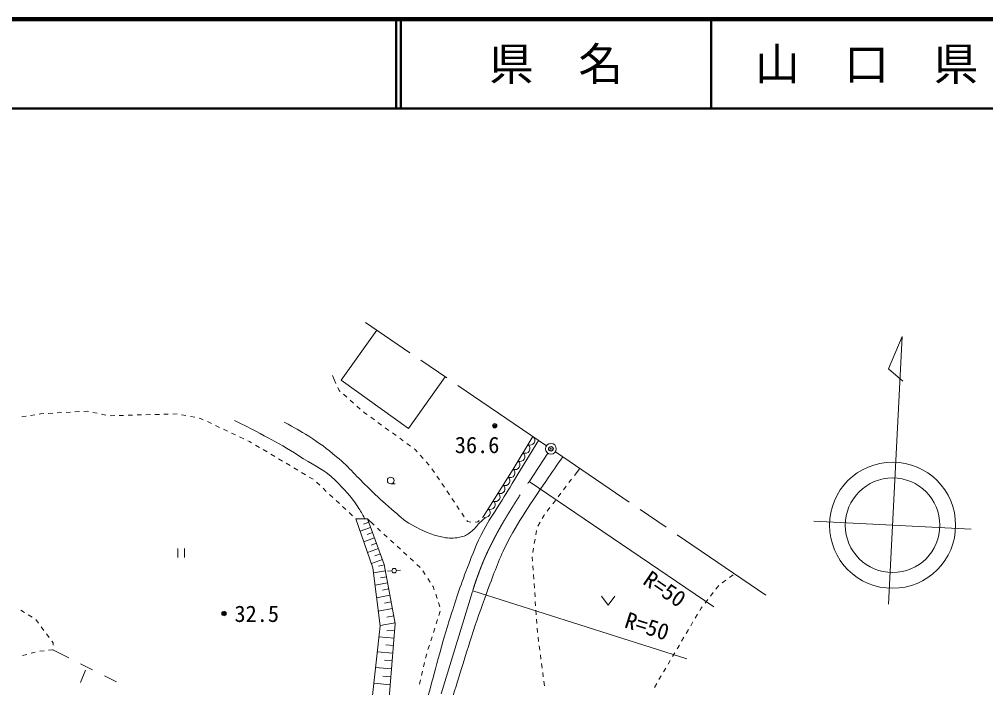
# Model space of a CAD drawing. Units: millimetres, scale not verified. Extents: x 40000 to 680000, y 20000 to 380000.
# Drawn here: x 255554 to 363711, y 305189 to 380000 of the extents above; entities that cross this region are included whole.
import ezdxf
from ezdxf.enums import TextEntityAlignment as Align

# ---------------------------------------------------------------- set-up
doc = ezdxf.new("R2010")
doc.units = ezdxf.units.MM
doc.header["$LTSCALE"] = 1000
doc.header["$PDMODE"] = 32
doc.header["$PDSIZE"] = 500
doc.linetypes.add('CHAIN', pattern=[18.5, 12, -1.5, 3.5, -1.5])
for name, color, linetype, lineweight in [('M-BGD', 7, 'Continuous', 13), ('M-BMK', 2, 'CHAIN', 13), ('M-BMK-SRVR', 3, 'Continuous', 13), ('M-STR-HTXT', 7, 'Continuous', 13), ('M-TTL', 2, 'Continuous', 140), ('M-TTL-LINE', 7, 'Continuous', 50), ('M-TTL-TXT', 7, 'Continuous', 13)]:
    doc.layers.add(name, color=color, linetype=linetype, lineweight=lineweight)
doc.layers.add('M-OTRS', color=6, linetype='Continuous')
doc.styles.add('ＭＳ ゴシック', font='')
doc.styles.get('ＭＳ ゴシック').set_extended_font_data('MS Gothic')

msp = doc.modelspace()

# ---------------------------------------------------------------- linework, layer by layer
at = {"layer": 'M-BGD'}
for p, q in [((291570, 339600), (295576, 345201)), ((290587, 340145), (290995, 339232)), ((303232, 339984), (299104, 334212)), ((291199, 338776), (291350, 338437)), ((299104, 334212), (291570, 339600)), ((291350, 338437), (291447, 338352)), ((291824, 338024), (292201, 337695)), ((292578, 337366), (292955, 337038)), ((293331, 336709), (293708, 336381)), ((255816, 335517), (256310, 335593)), ((256804, 335670), (257298, 335746)), ((257792, 335822), (257927, 335843)), ((257927, 335843), (258290, 335863)), ((258789, 335891), (259289, 335919)), ((259788, 335946), (260287, 335974)), ((260786, 336002), (261285, 336030)), ((261785, 336057), (262284, 336085)), ((262783, 336113), (263160, 336134)), ((263160, 336134), (263280, 336108)), ((263769, 336003), (264257, 335898)), ((264746, 335792), (265235, 335687)), ((265728, 335631), (266228, 335644)), ((266728, 335658), (267228, 335671)), ((267728, 335685), (268227, 335698)), ((268727, 335712), (269227, 335725)), ((269727, 335739), (270227, 335753)), ((270727, 335766), (271226, 335780)), ((271726, 335793), (272226, 335807)), ((272726, 335820), (273226, 335834)), ((273716, 335739), (274207, 335644)), ((274698, 335548), (275189, 335453)), ((275680, 335357), (275846, 335325)), ((275846, 335325), (276145, 335184)), ((294085, 336052), (294185, 335965)), ((294185, 335965), (294483, 335749)), ((294888, 335456), (295293, 335163)), ((276597, 334970), (277049, 334756)), ((277501, 334542), (277953, 334328)), ((295698, 334870), (296102, 334576)), ((296507, 334283), (296912, 333990)), ((278405, 334115), (278857, 333901)), ((279309, 333687), (279761, 333473)), ((280213, 333260), (280665, 333046)), ((297317, 333696), (297722, 333403)), ((281117, 332832), (281334, 332729)), ((281334, 332729), (281557, 332597)), ((281987, 332342), (282417, 332087)), ((298127, 333110), (298532, 332816)), ((298937, 332523), (299342, 332230)), ((311356, 329073), (313674, 332869)), ((282847, 331832), (283277, 331576)), ((283707, 331321), (284137, 331066)), ((299747, 331936), (299855, 331858)), ((299855, 331858), (300099, 331584)), ((300431, 331211), (300764, 330838)), ((284568, 330811), (284998, 330556)), ((285428, 330301), (285858, 330046)), ((301097, 330464), (301429, 330091)), ((286288, 329791), (286718, 329536)), ((287148, 329281), (287578, 329025)), ((301741, 329702), (302019, 329286)), ((302297, 328871), (302575, 328455)), ((318280, 329731), (317674, 328935)), ((288008, 328770), (288438, 328515)), ((288811, 328184), (289177, 327843)), ((297119, 328001), (297619, 328001)), ((302853, 328039), (303131, 327624)), ((316765, 327742), (316463, 327344)), ((317371, 328537), (317068, 328139)), ((289543, 327503), (289910, 327163)), ((290276, 326823), (290642, 326482)), ((303409, 327208), (303687, 326793)), ((316160, 326946), (315857, 326548)), ((291009, 326142), (291375, 325802)), ((303965, 326377), (304243, 325962)), ((315554, 326150), (315251, 325753)), ((291742, 325462), (292108, 325121)), ((292474, 324781), (292841, 324441)), ((304521, 325546), (304799, 325130)), ((305077, 324715), (305355, 324299)), ((314292, 324493), (314084, 324132)), ((314342, 324559), (314292, 324493)), ((314948, 325355), (314645, 324957)), ((294525, 324075), (293204, 324103)), ((293204, 324103), (295127, 318597)), ((294654, 323725), (294065, 323508)), ((296400, 318980), (294525, 324075)), ((294525, 324075), (295260, 323397)), ((305633, 323884), (305705, 323777)), ((305705, 323777), (306070, 323710)), ((306565, 323719), (306868, 323755)), ((306868, 323755), (307011, 323888)), ((307377, 324229), (307464, 324311)), ((313835, 323698), (313586, 323265)), ((294870, 323136), (293693, 322703)), ((295087, 322548), (294498, 322331)), ((295628, 323058), (295996, 322720)), ((296363, 322381), (296731, 322042)), ((313437, 322796), (313356, 322302)), ((295304, 321959), (294107, 321519)), ((295524, 321361), (294925, 321140)), ((297099, 321703), (297466, 321364)), ((313276, 321809), (313195, 321315)), ((273305, 320774), (273305, 319774)), ((274055, 319774), (274055, 320774)), ((295744, 320762), (294527, 320314)), ((295968, 320154), (295360, 319930)), ((297834, 321025), (298202, 320687)), ((298569, 320348), (298937, 320009)), ((313115, 320822), (313035, 320328)), ((296192, 319545), (294955, 319090)), ((299305, 319670), (299672, 319331)), ((312954, 319835), (312949, 319805)), ((312949, 319805), (312983, 319336)), ((295127, 318597), (295935, 312109)), ((296531, 318276), (295197, 318028)), ((296411, 318924), (295762, 318804)), ((297627, 312370), (296400, 318980)), ((297259, 318255), (296755, 318217)), ((297757, 318298), (298209, 318331)), ((300040, 318992), (300408, 318654)), ((300713, 318262), (300989, 317845)), ((313019, 318837), (313055, 318339)), ((296778, 316942), (295366, 316680)), ((296655, 317609), (295988, 317485)), ((301265, 317428), (301541, 317011)), ((313091, 317840), (313127, 317341)), ((334225, 316929), (334630, 317223)), ((335034, 317516), (335439, 317810)), ((296909, 316236), (296203, 316105)), ((301816, 316594), (301877, 316502)), ((301877, 316502), (301998, 316131)), ((313163, 316843), (313199, 316344)), ((313235, 315845), (313271, 315347)), ((332913, 315437), (333221, 315831)), ((333528, 316225), (333836, 316619)), ((297040, 315530), (295544, 315252)), ((297179, 314781), (296431, 314642)), ((302154, 315656), (302309, 315181)), ((313306, 314848), (313342, 314349)), ((320705, 315436), (321455, 314436)), ((321455, 314436), (322205, 315436)), ((332298, 314648), (332606, 315042)), ((256131, 313602), (255705, 313864)), ((297318, 314033), (295732, 313738)), ((302465, 314705), (302620, 314230)), ((302660, 313755), (302508, 313278)), ((313378, 313850), (313414, 313352)), ((331712, 313840), (331851, 314076)), ((331851, 314076), (331990, 314254)), ((256982, 313077), (256556, 313340)), ((257700, 312406), (257399, 312805)), ((297465, 313240), (296672, 313093)), ((302357, 312802), (302205, 312325)), ((313450, 312853), (313486, 312354)), ((331204, 312978), (331458, 313409)), ((258302, 311607), (258001, 312007)), ((295935, 312109), (294999, 303650)), ((297612, 312447), (295932, 312135)), ((297563, 311596), (296687, 311549)), ((296863, 303136), (297627, 312370)), ((302053, 311849), (301901, 311373)), ((313522, 311856), (313558, 311357)), ((330189, 311255), (330443, 311686)), ((330697, 312117), (330951, 312547)), ((258904, 310809), (258603, 311208)), ((297492, 310745), (295800, 310885)), ((301749, 310896), (301597, 310420)), ((313607, 310859), (313672, 310364)), ((329682, 310394), (329935, 310824)), ((258827, 309376), (259292, 309426)), ((259346, 310223), (259205, 310410)), ((259292, 309426), (259294, 309459)), ((259292, 309426), (261078, 308527)), ((259328, 309958), (259346, 310223)), ((297422, 309898), (296576, 309968)), ((301446, 309943), (301294, 309467)), ((313737, 309868), (313802, 309372)), ((329174, 309532), (329428, 309963)), ((255892, 308795), (256376, 308918)), ((256861, 309042), (257345, 309166)), ((257833, 309269), (258330, 309323)), ((297352, 309052), (295613, 309196)), ((297281, 308182), (296411, 308254)), ((301147, 308989), (301031, 308503)), ((313868, 308877), (313933, 308381)), ((328666, 308670), (328920, 309101)), ((262418, 307852), (263758, 307177)), ((297209, 307312), (295421, 307460)), ((300916, 308016), (300801, 307530)), ((313998, 307885), (314064, 307389)), ((327651, 306947), (327905, 307378)), ((328159, 307809), (328413, 308240)), ((262405, 305765), (262960, 307158)), ((265098, 306503), (266437, 305828)), ((297135, 306418), (296241, 306492)), ((300685, 307043), (300570, 306557)), ((314129, 306894), (314194, 306398)), ((327144, 306086), (327397, 306516)), ((297061, 305525), (295224, 305676)), ((300454, 306070), (300339, 305584)), ((314259, 305902), (314325, 305407)), ((326636, 305224), (326890, 305655))]:
    msp.add_line(p, q, dxfattribs=at)
msp.add_lwpolyline([(307464, 324311), (310808, 329666), (313033, 333305)], dxfattribs=at)
for centre, radius in [((308763, 334510), 150), ((308763, 334510), 120), ((308763, 334510), 90), ((308763, 334510), 60), ((308763, 334510), 30), ((308763, 334510), 20), ((297119, 328376), 375), ((297508, 318282), 250), ((278462, 313490), 150), ((278462, 313490), 120), ((278462, 313490), 90), ((278462, 313490), 60), ((278462, 313490), 30), ((278462, 313490), 20)]:
    msp.add_circle(centre, radius, dxfattribs=at)
for centre, radius, start, end in [((312726, 332868), 534, 242.24393, 54.87046), ((312169, 331959), 534, 242.24393, 54.87046), ((311613, 331049), 534, 242.24393, 54.87046), ((311057, 330139), 534, 242.24393, 54.87046), ((310507, 329234), 527, 240.93368, 55.10218), ((309392, 327449), 527, 240.93368, 55.10218), ((309949, 328341), 527, 240.93368, 55.10218), ((308835, 326556), 527, 240.93368, 55.10218), ((308277, 325664), 527, 240.93368, 55.10218), ((307720, 324771), 527, 240.93368, 55.10218)]:
    msp.add_arc(centre, radius, start, end, dxfattribs=at)
for points, knots in [([(294236, 324081), (293903, 324728), (293770, 324922), (293437, 325439), (292606, 326727), (291973, 327340), (290886, 328419), (289705, 329593), (288760, 329915), (287361, 330818), (284467, 332687), (283365, 333179), (279655, 335107)], [0, 0, 0, 0, 1, 1, 1, 2, 2, 2, 3, 3, 3, 4, 4, 4, 4]), ([(285180, 334926), (286508, 334217), (286893, 333999), (287942, 333326), (289216, 332510), (289910, 332011), (291068, 331036), (292604, 329744), (293279, 328816), (294739, 327438), (295689, 326541), (296213, 326028), (297211, 325185), (298076, 324453), (298499, 323934), (299501, 323404), (300796, 322718), (301550, 322298), (302990, 322022), (303687, 321889), (304109, 321894), (304807, 322022), (305338, 322120), (305636, 322269), (306063, 322599), (306525, 322955), (306688, 323260), (307108, 323665), (307333, 323882), (307406, 323953), (307690, 324213)], [0, 0, 0, 0, 1, 1, 1, 2, 2, 2, 3, 3, 3, 4, 4, 4, 5, 5, 5, 6, 6, 6, 7, 7, 7, 8, 8, 8, 9, 9, 9, 10, 10, 10, 10]), ([(290263, 273953), (291266, 274951), (291554, 275267), (292314, 276168), (293434, 277495), (294018, 278290), (294890, 279791), (295630, 281065), (295950, 281832), (296538, 283183), (297119, 284519), (297403, 285286), (297919, 286648), (299148, 289894), (299780, 291733), (300926, 295008), (302038, 298182), (302677, 299954), (303725, 303150), (304790, 306396), (305284, 308247), (306363, 311488), (307005, 313413), (307368, 314491), (308084, 316389), (308845, 318409), (309231, 319566), (310210, 321490), (311005, 323052), (311576, 323861), (312512, 325343), (313246, 326505), (313694, 327132), (314468, 328268), (315259, 329430), (315634, 329963), (316387, 331020)], [0, 0, 0, 0, 1, 1, 1, 2, 2, 2, 3, 3, 3, 4, 4, 4, 5, 5, 5, 6, 6, 6, 7, 7, 7, 8, 8, 8, 9, 9, 9, 10, 10, 10, 11, 11, 11, 12, 12, 12, 12]), ([(301087, 303445), (301666, 305615), (301815, 306169), (302300, 307909), (302822, 309784), (303091, 310841), (303672, 312698), (304402, 315033), (304827, 316339), (305707, 318622), (306343, 320272), (306667, 321218), (307488, 322784), (308116, 323981), (308597, 324577), (309306, 325728), (310109, 327033), (310359, 327443), (311356, 329073)], [0, 0, 0, 0, 1, 1, 1, 2, 2, 2, 3, 3, 3, 4, 4, 4, 5, 5, 5, 6, 6, 6, 6])]:
    msp.add_open_spline(points, degree=3, knots=knots, dxfattribs=at)
for p in [(308763, 334510), (278462, 313490)]:
    msp.add_point(p, dxfattribs=at)
at = {"layer": 'M-BMK'}
for p, q in [((314558, 332266), (294286, 346079)), ((312603, 328245), (314722, 331429)), ((339095, 315548), (315550, 331591)), ((302768, 304490), (306311, 316069))]:
    msp.add_line(p, q, dxfattribs=at)
msp.add_open_spline([(306311, 316069), (306583, 316950), (306675, 317197), (306935, 317910), (307465, 319362), (307821, 320158), (308524, 321534), (309307, 323068), (309808, 323897), (310717, 325361), (311427, 326505), (311674, 326882), (312603, 328245)], degree=3, knots=[0, 0, 0, 0, 1, 1, 1, 2, 2, 2, 3, 3, 3, 4, 4, 4, 4], dxfattribs=at)
at = {"layer": 'M-BMK-SRVR'}
for p, q in [((354368, 344514), (352826, 340883)), ((352844, 314552), (354368, 344514)), ((352826, 340883), (354443, 339503)), ((344480, 323820), (362104, 322923))]:
    msp.add_line(p, q, dxfattribs=at)
for centre, radius in [((315054, 331929), 600), ((353292, 323372), 7059), ((353292, 323372), 5294)]:
    msp.add_circle(centre, radius, dxfattribs=at)
at = {"layer": 'M-OTRS'}
msp.add_point((315054, 331929), dxfattribs=at)
at = {"layer": 'M-STR-HTXT'}
for p, q in [((312619, 328250), (333292, 314249)), ((306321, 316041), (330280, 308418))]:
    msp.add_line(p, q, dxfattribs=at)
at = {"layer": 'M-TTL'}
msp.add_line((680000, 380000), (40000, 380000), dxfattribs=at)
at = {"layer": 'M-TTL-LINE'}
for p, q in [((297750, 380000), (297750, 370000)), ((298250, 380000), (298250, 370000)), ((333000, 380000), (333000, 370000)), ((40000, 370000), (680000, 370000))]:
    msp.add_line(p, q, dxfattribs=at)

# ---------------------------------------------------------------- texts
at = {"layer": 'M-BGD', "style": 'ＭＳ ゴシック'}
for s, p in [('36.6', (306788, 332362)), ('32.5', (282124, 313460))]:
    msp.add_text(s, height=1833, dxfattribs=at).set_placement(p, align=Align.MIDDLE_CENTER)
at = {"layer": 'M-STR-HTXT', "style": 'ＭＳ ゴシック'}
for rotation, p in [(325.894, (326976, 315025)), (342.349, (325377, 310681))]:
    msp.add_text('R=50', height=1833, rotation=rotation, dxfattribs=at).set_placement(p, align=Align.BOTTOM_CENTER)
at = {"layer": 'M-TTL-TXT', "style": 'ＭＳ ゴシック'}
for s, p in [('県\u3000名', (315625, 375000)), ('山\u3000口\u3000県', (350375, 375000))]:
    msp.add_text(s, height=3666, dxfattribs=at).set_placement(p, align=Align.MIDDLE_CENTER)

doc.saveas('drawing.dxf')
